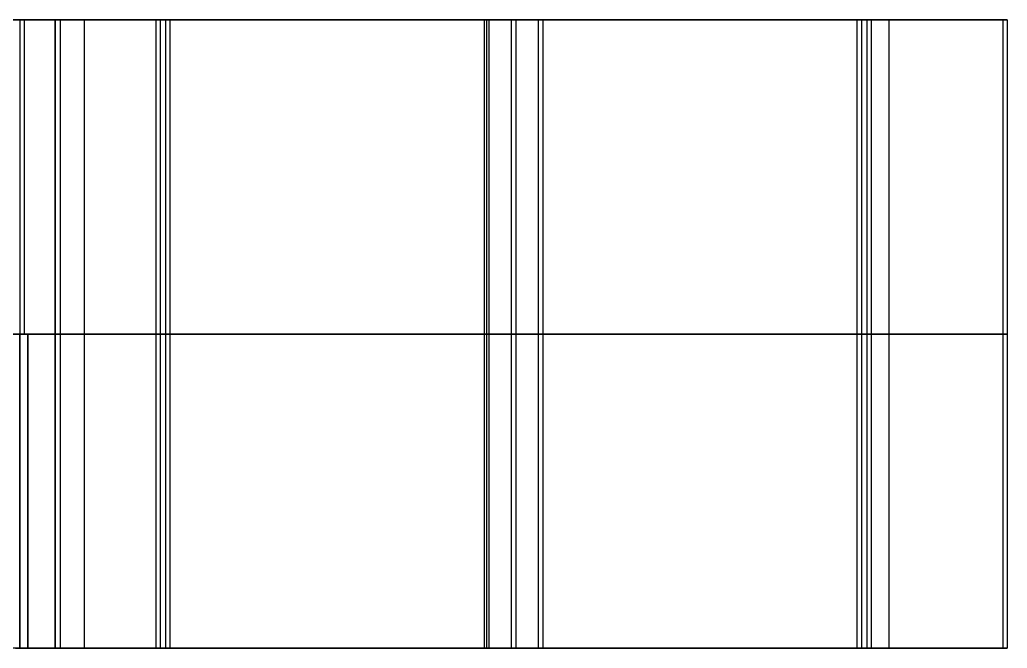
# Model space of a CAD drawing. Header units: millimetres. Extents: x -1736 to -633, y -290 to 351.
# Drawn here: x -661.62 to -633.34, y 282 to 300 of the extents above; entities that cross this region are included whole.
import ezdxf

# ---------------------------------------------------------------- set-up
doc = ezdxf.new("R2010")
doc.units = ezdxf.units.MM
doc.header["$MEASUREMENT"] = 0
doc.layers.add('The Wooden Frame', color=7, linetype='Continuous', true_color=0xd8b17e)

msp = doc.modelspace()

# ---------------------------------------------------------------- linework, layer by layer
at = {"layer": 'The Wooden Frame'}
for p, q in [((-1361.486, 300, 285.641), (-661.486, 300, 285.641)), ((-648.675, 300, -474.14), (-878.027, 300, -474.14)), ((-648.675, 300, -474.14), (-878.027, 300, -474.14)), ((-636.736, 300, -758.39), (-712.681, 300, -758.39)), ((-636.736, 300, -758.39), (-712.681, 300, -758.39)), ((-661.616, 300, 93.11), (-661.616, 291, 93.11)), ((-661.616, 300, 26.593), (-661.616, 291, 26.593)), ((-661.616, 300, 26.593), (-661.616, 300, 93.11)), ((-661.616, 300, -66.278), (-661.616, 291, -66.278)), ((-661.616, 300, -13.5), (-661.616, 291, -13.5)), ((-661.616, 300, -66.278), (-661.616, 300, -13.5)), ((-661.616, 300, -187.007), (-661.616, 290.994, -187.007)), ((-633.471, 300, -48.89), (-661.616, 300, -48.89)), ((-661.616, 300, 59.852), (-661.616, 291, 59.852)), ((-661.616, 300, -39.889), (-661.616, 291, -39.889)), ((-661.616, 300, -70.515), (-661.616, 282, -70.515)), ((-661.616, 300, -9.265), (-661.616, 282, -9.265)), ((-661.614, 300, -186.89), (-661.614, 290.994, -186.89)), ((-661.614, 300, -186.89), (-661.614, 300, -106.374)), ((-661.614, 300, -106.374), (-661.614, 290.994, -106.374)), ((-661.614, 300, -146.632), (-661.614, 290.994, -146.632)), ((-661.488, 300, 368.885), (-661.489, 300, 368.886)), ((-661.489, 300, 368.886), (-661.489, 291, 368.886)), ((-661.489, 300, 421.389), (-661.489, 291, 421.389)), ((-661.489, 300, 368.886), (-661.489, 300, 421.389)), ((-661.489, 300, 368.885), (-661.489, 291, 368.885)), ((-661.489, 300, 395.137), (-661.489, 291, 395.137)), ((-661.488, 300, 368.885), (-661.488, 291, 368.885)), ((-661.488, 300, 364.64), (-661.488, 291, 364.64)), ((-661.488, 300, 421.39), (-661.488, 291, 421.39)), ((-661.488, 300, 425.637), (-661.488, 291, 425.637)), ((-661.486, 300, 152.808), (-661.487, 300, 152.809)), ((-661.487, 300, 152.809), (-661.487, 291, 152.809)), ((-661.487, 300, 205.312), (-661.487, 291, 205.312)), ((-661.487, 300, 152.809), (-661.487, 300, 205.312)), ((-661.487, 300, 179.061), (-661.487, 291, 179.061)), ((-661.486, 300, 245.627), (-661.486, 291, 245.627)), ((-661.486, 300, 245.627), (-661.486, 300, 328.573)), ((-661.486, 300, 328.573), (-661.486, 291, 328.573)), ((-661.486, 300, 461.54), (-661.486, 291, 461.54)), ((-661.486, 300, 461.54), (-661.486, 300, 472.138)), ((-661.486, 300, 472.138), (-661.486, 291, 472.138)), ((-661.486, 300, 152.808), (-661.486, 291, 152.808)), ((-661.486, 300, 287.1), (-661.486, 291, 287.1)), ((-661.486, 300, 466.839), (-661.486, 291, 466.839)), ((-661.486, 300, 99.114), (-661.486, 291, 99.114)), ((-661.486, 300, 152.809), (-661.486, 291, 152.809)), ((-661.486, 300, 148.563), (-661.486, 291, 148.563)), ((-661.486, 300, 205.313), (-661.486, 291, 205.313)), ((-661.486, 300, 209.561), (-661.486, 291, 209.561)), ((-661.485, 300, 99.143), (-661.485, 291, 99.143)), ((-661.485, 300, 99.143), (-661.485, 300, 112.66)), ((-661.485, 300, 112.66), (-661.485, 291, 112.66)), ((-661.485, 300, 105.902), (-661.485, 291, 105.902)), ((-660.608, 300, 366.762), (-660.608, 282, 366.762)), ((-660.607, 300, 423.514), (-660.607, 282, 423.514)), ((-660.606, 300, 150.686), (-660.606, 282, 150.686)), ((-660.605, 300, 207.437), (-660.605, 282, 207.437)), ((-660.454, 300, -208.855), (-660.454, 282, -208.855)), ((-660.454, 300, -208.855), (-660.454, 282, -208.855)), ((-659.768, 300, -210.032), (-659.768, 282, -210.032)), ((-659.768, 300, -210.032), (-636.736, 300, -758.39)), ((-659.768, 300, -210.032), (-659.768, 282, -210.032)), ((-659.768, 300, -210.032), (-636.736, 300, -758.39)), ((-657.719, 300, -96.971), (-657.719, 282, -96.971)), ((-657.591, 300, 337.975), (-657.591, 282, 337.975)), ((-657.591, 300, 122.062), (-657.591, 282, 122.062)), ((-657.445, 300, 16.913), (-657.445, 282, 16.913)), ((-657.314, 300, 451.86), (-657.314, 282, 451.86)), ((-657.314, 300, 235.947), (-657.314, 282, 235.947)), ((-648.317, 300, -93.077), (-648.317, 282, -93.077)), ((-648.317, 300, -93.077), (-646.768, 300, -93.077)), ((-648.252, 300, -484.211), (-648.252, 282, -484.211)), ((-648.252, 300, -484.211), (-648.252, 282, -484.211)), ((-648.189, 300, 125.957), (-646.637, 300, 125.957)), ((-648.189, 300, 125.957), (-648.189, 282, 125.957)), ((-648.189, 300, 341.87), (-648.189, 282, 341.87)), ((-648.189, 300, 341.87), (-646.638, 300, 341.87)), ((-647.544, 300, 13.297), (-647.544, 282, 13.297)), ((-647.542, 300, -93.077), (-647.542, 282, -93.077)), ((-647.413, 300, 232.33), (-647.413, 282, 232.33)), ((-647.413, 300, 448.244), (-647.413, 282, 448.244)), ((-647.413, 300, 125.957), (-647.413, 282, 125.957)), ((-647.413, 300, 341.87), (-647.413, 282, 341.87)), ((-646.768, 300, -93.077), (-646.768, 282, -93.077)), ((-646.638, 300, 341.87), (-646.638, 282, 341.87)), ((-646.637, 300, 125.957), (-646.637, 282, 125.957)), ((-637.643, 300, 9.68), (-637.643, 282, 9.68)), ((-637.512, 300, 228.714), (-637.512, 282, 228.714)), ((-637.512, 300, 444.627), (-637.512, 282, 444.627)), ((-637.366, 300, -89.182), (-637.366, 282, -89.182)), ((-637.235, 300, 129.851), (-637.235, 282, 129.851)), ((-637.235, 300, 345.764), (-637.235, 282, 345.764)), ((-636.736, 300, -758.39), (-636.736, 282, -758.39)), ((-636.736, 300, -758.39), (-636.736, 282, -758.39)), ((-633.471, 300, -79.78), (-633.471, 282, -79.78)), ((-633.471, 300, -79.78), (-633.471, 300, 0)), ((-633.471, 300, 0), (-633.471, 282, 0)), ((-633.471, 300, -39.89), (-633.471, 282, -39.89)), ((-633.341, 300, 139.253), (-633.341, 282, 139.253)), ((-633.341, 300, 139.253), (-633.341, 300, 219.034)), ((-633.341, 300, 219.034), (-633.341, 282, 219.034)), ((-633.341, 300, 355.167), (-633.341, 282, 355.167)), ((-633.341, 300, 355.167), (-633.341, 300, 434.947)), ((-633.341, 300, 434.947), (-633.341, 282, 434.947)), ((-633.341, 300, 179.144), (-633.341, 282, 179.144)), ((-633.341, 300, 395.057), (-633.341, 282, 395.057)), ((-636.736, 291, -758.39), (-712.681, 291, -758.39)), ((-636.736, 291, -758.39), (-712.681, 291, -758.39)), ((-680.736, 291, 282.641), (-661.486, 291, 282.641)), ((-661.616, 282, 26.593), (-661.616, 291, 26.593)), ((-661.616, 291, 26.593), (-661.616, 291, 93.11)), ((-661.616, 291, -187.008), (-661.616, 291, -70.515)), ((-661.616, 291, -13.5), (-661.616, 291, -66.278)), ((-661.616, 291, -70.515), (-661.616, 282, -70.515)), ((-661.616, 282, -9.265), (-661.616, 291, -9.265)), ((-661.616, 291, -9.265), (-661.616, 291, 26.593)), ((-661.616, 291, -66.278), (-661.616, 282, -66.278)), ((-661.616, 291, -13.5), (-661.616, 282, -13.5)), ((-661.616, 290.994, -187.008), (-661.616, 291, -187.008)), ((-661.616, 291, -42.426), (-661.616, 282, -42.426)), ((-661.614, 290.994, -186.89), (-661.616, 290.994, -187.008)), ((-661.616, 282, -106.374), (-661.616, 290.994, -106.374)), ((-661.616, 290.994, -106.374), (-661.616, 290.994, -187.008)), ((-661.614, 290.994, -106.374), (-661.616, 290.994, -106.374)), ((-661.614, 290.994, -146.691), (-661.616, 290.994, -146.691)), ((-661.614, 291, -186.89), (-661.614, 291, -106.374)), ((-661.614, 290.994, -106.374), (-661.614, 290.994, -186.89)), ((-661.614, 282, -106.374), (-661.614, 290.994, -106.374)), ((-661.489, 291, 368.886), (-661.488, 291, 368.885)), ((-661.489, 291, 421.389), (-661.489, 291, 368.886)), ((-661.386, 291, 421.497), (-661.489, 291, 421.389)), ((-661.487, 291, 152.809), (-661.486, 291, 152.808)), ((-661.487, 291, 205.312), (-661.487, 291, 152.809)), ((-661.386, 291, 205.418), (-661.487, 291, 205.312)), ((-661.486, 291, 245.627), (-661.486, 291, 328.573)), ((-661.486, 291, 461.54), (-661.486, 291, 472.138)), ((-661.485, 291, 99.143), (-661.485, 291, 112.66)), ((-661.386, 291, 243.998), (-661.386, 282, 243.998)), ((-661.386, 282, 330.201), (-661.386, 291, 330.201)), ((-661.386, 291, 459.911), (-661.386, 282, 459.911)), ((-661.386, 282, 114.287), (-661.386, 291, 114.287)), ((-661.386, 291, 330.201), (-661.386, 291, 364.747)), ((-661.386, 291, 114.287), (-661.386, 291, 148.668)), ((-661.386, 291, 364.747), (-661.386, 282, 364.747)), ((-661.386, 282, 368.777), (-661.386, 291, 368.777)), ((-661.386, 291, 421.497), (-661.386, 282, 421.497)), ((-661.386, 282, 425.53), (-661.386, 291, 425.53)), ((-661.386, 291, 425.53), (-661.386, 291, 459.911)), ((-661.386, 291, 368.777), (-661.386, 291, 421.497)), ((-661.386, 291, 148.668), (-661.386, 282, 148.668)), ((-661.386, 282, 152.703), (-661.386, 291, 152.703)), ((-661.386, 291, 205.418), (-661.386, 282, 205.418)), ((-661.386, 282, 209.456), (-661.386, 291, 209.456)), ((-661.386, 291, 209.456), (-661.386, 291, 243.998)), ((-661.386, 291, 152.703), (-661.386, 291, 205.418)), ((-659.768, 291, -210.032), (-636.736, 291, -758.39)), ((-659.768, 291, -210.032), (-636.736, 291, -758.39)), ((-648.317, 291, -93.077), (-646.768, 291, -93.077)), ((-648.189, 291, 125.957), (-646.637, 291, 125.957)), ((-648.189, 291, 341.87), (-646.638, 291, 341.87)), ((-633.471, 291, -79.78), (-633.471, 291, 0)), ((-633.341, 291, 139.253), (-633.341, 291, 219.034)), ((-633.341, 291, 355.167), (-633.341, 291, 434.947)), ((-661.614, 286.497, -106.374), (-661.616, 286.497, -106.374)), ((-648.675, 282, -474.14), (-878.027, 282, -474.14)), ((-648.675, 282, -474.14), (-878.027, 282, -474.14)), ((-636.736, 282, -758.39), (-712.681, 282, -758.39)), ((-636.736, 282, -758.39), (-712.681, 282, -758.39)), ((-661.616, 282, 26.593), (-661.616, 282, -9.265)), ((-661.616, 282, -66.278), (-661.616, 282, -13.5)), ((-661.616, 282, -70.515), (-661.616, 282, -106.374)), ((-661.614, 282, -106.374), (-661.616, 282, -106.374)), ((-633.471, 282, -48.89), (-661.616, 282, -48.89)), ((-661.616, 282, -66.278), (-661.616, 282, -13.5)), ((-661.616, 282, -106.374), (-661.616, 282, -70.515)), ((-661.386, 282, 459.911), (-661.386, 282, 425.53)), ((-661.386, 282, 243.998), (-661.386, 282, 209.456)), ((-661.386, 282, 364.747), (-661.386, 282, 330.201)), ((-661.386, 282, 421.497), (-661.386, 282, 368.777)), ((-661.386, 282, 148.668), (-661.386, 282, 114.287)), ((-661.386, 282, 205.418), (-661.386, 282, 152.703)), ((-661.386, 282, 425.53), (-661.386, 282, 459.911)), ((-661.386, 282, 368.777), (-661.386, 282, 421.497)), ((-661.386, 282, 330.201), (-661.386, 282, 364.747)), ((-659.768, 282, -210.032), (-636.736, 282, -758.39)), ((-659.768, 282, -210.032), (-636.736, 282, -758.39)), ((-648.317, 282, -93.077), (-646.768, 282, -93.077)), ((-648.189, 282, 125.957), (-646.637, 282, 125.957)), ((-648.189, 282, 341.87), (-646.638, 282, 341.87)), ((-633.471, 282, -79.78), (-633.471, 282, 0)), ((-633.341, 282, 139.253), (-633.341, 282, 219.034)), ((-633.341, 282, 355.167), (-633.341, 282, 434.947))]:
    msp.add_line(p, q, dxfattribs=at)
at = {"layer": 'The Wooden Frame', "extrusion": (0, 1, 0)}
for centre, radius, start, end in [((663.741, -11.383, 300), 3, 44.9005, 224.9005), ((663.74, -68.396, 300), 3, 135.0676, 315.0676), ((663.608, 366.762, 300), 3, 134.9694, 314.9363), ((663.606, 150.686, 300), 3, 134.9694, 314.9363), ((664.616, 93.11, 300), 3, 90, 180), ((664.485, 99.143, 300), 3, 180, 270), ((648.298, 26.593, 300), 13.318, 266.7533, 0), ((648.317, -106.374, 300), 13.297, 360, 90), ((648.168, 245.627, 300), 13.318, 266.753, 360), ((648.189, 328.573, 300), 13.297, 0, 90), ((648.168, 461.54, 300), 13.318, 266.7533, 360), ((646.789, 0, 300), 13.318, 86.7533, 180), ((646.659, 219.034, 300), 13.318, 86.753, 180), ((646.659, 434.947, 300), 13.318, 86.7533, 180), ((664.614, -186.89, 291), 3, 180, 270), ((664.485, 99.143, 291), 3, 180, 270), ((648.298, 26.593, 291), 13.318, 266.7533, 0), ((648.168, 461.54, 291), 13.318, 266.7533, 352.9723), ((646.789, 0, 291), 13.318, 86.7533, 180), ((646.659, 219.034, 291), 13.318, 86.753, 180), ((646.659, 434.947, 291), 13.318, 86.7533, 180), ((646.638, 355.167, 291), 13.297, 180, 270), ((646.637, 139.253, 291), 13.297, 180, 270), ((661.736, -210.39, 282), 2, 90, 169.6952), ((661.736, -210.39, 282), 2, 90, 169.6952), ((648.298, 26.593, 282), 13.318, 266.7533, 0), ((646.789, 0, 282), 13.318, 86.7533, 180), ((646.659, 219.034, 282), 13.318, 86.753, 180), ((646.659, 434.947, 282), 13.318, 86.7533, 180), ((646.638, 355.167, 282), 13.297, 180, 270), ((646.637, 139.253, 282), 13.297, 180, 270)]:
    msp.add_arc(centre, radius, start, end, dxfattribs=at)
at = {"layer": 'The Wooden Frame', "extrusion": (-1.34204e-14, 1, -1.33757e-14)}
for centre in [(663.607, 423.514, 300), (663.605, 207.437, 300)]:
    msp.add_arc(centre, 3, 45.0954, 225.0957, dxfattribs=at)
at = {"layer": 'The Wooden Frame', "extrusion": (-1.37232e-13, 1, 1.37232e-13)}
msp.add_arc((664.614, -186.89, 300), 3, 180, 270, dxfattribs=at)
at = {"layer": 'The Wooden Frame', "extrusion": (-9.14881e-14, 1, -9.14881e-14)}
for centre in [(664.486, 472.138, 300), (664.486, 472.138, 291)]:
    msp.add_arc(centre, 3, 90, 180, dxfattribs=at)
at = {"layer": 'The Wooden Frame', "extrusion": (-1.56825e-13, 1, -1.87909e-13)}
msp.add_arc((661.736, -210.39, 300), 2, 90, 169.6952, dxfattribs=at)
msp.add_arc((661.736, -210.39, 300), 2, 90, 169.6952, dxfattribs=at)
at = {"layer": 'The Wooden Frame', "extrusion": (2.06415e-14, 1, -2.06415e-14)}
for centre in [(648.189, 112.66, 300), (648.189, 112.66, 291)]:
    msp.add_arc(centre, 13.297, 0, 90, dxfattribs=at)
at = {"layer": 'The Wooden Frame', "extrusion": (-5.16038e-14, 1, 5.16038e-14)}
for centre in [(646.768, -79.78, 300), (646.768, -79.78, 291), (646.768, -79.78, 282)]:
    msp.add_arc(centre, 13.297, 180, 270, dxfattribs=at)
at = {"layer": 'The Wooden Frame', "extrusion": (-1.03208e-14, 1, 1.03208e-14)}
for centre, start, end in [((646.638, 355.167, 300), 180, 270), ((646.637, 139.253, 300), 180, 270), ((648.317, -106.374, 291), 360, 90), ((648.317, -106.374, 282), 360, 90)]:
    msp.add_arc(centre, 13.297, start, end, dxfattribs=at)
at = {"layer": 'The Wooden Frame', "extrusion": (-1.33749e-14, 1, 3.22108e-14)}
msp.add_arc((663.741, -11.383, 291), 3, 44.9005, 135.0995, dxfattribs=at)
at = {"layer": 'The Wooden Frame', "extrusion": (9.36774e-14, 1, 6.77337e-13)}
msp.add_arc((663.74, -68.396, 291), 3, 224.9326, 315.0676, dxfattribs=at)
at = {"layer": 'The Wooden Frame', "extrusion": (8.77529e-14, 1, 1.5561e-13)}
msp.add_arc((663.608, 366.762, 291), 3, 222.1945, 314.9363, dxfattribs=at)
at = {"layer": 'The Wooden Frame', "extrusion": (1.09386e-13, 1, -3.40177e-13)}
msp.add_arc((663.607, 423.514, 291), 3, 45.0955, 137.7719, dxfattribs=at)
at = {"layer": 'The Wooden Frame', "extrusion": (-6.17098e-14, 1, -1.54959e-13)}
msp.add_arc((663.606, 150.686, 291), 3, 222.2616, 314.9363, dxfattribs=at)
at = {"layer": 'The Wooden Frame', "extrusion": (4.93942e-14, 1, -1.2413e-13)}
msp.add_arc((663.605, 207.437, 291), 3, 45.0955, 137.7049, dxfattribs=at)
at = {"layer": 'The Wooden Frame', "extrusion": (9.14881e-14, 1, 9.14881e-14)}
msp.add_arc((664.616, 93.11, 291), 3, 90, 180, dxfattribs=at)
at = {"layer": 'The Wooden Frame', "extrusion": (-7.84124e-14, 1, -9.39547e-14)}
msp.add_arc((661.736, -210.39, 291), 2, 90, 169.6952, dxfattribs=at)
msp.add_arc((661.736, -210.39, 291), 2, 90, 169.6952, dxfattribs=at)
at = {"layer": 'The Wooden Frame', "extrusion": (9.73144e-14, 1, -1.3414e-14)}
msp.add_arc((663.74, -68.396, 291), 3, 135.0676, 224.9326, dxfattribs=at)
at = {"layer": 'The Wooden Frame', "extrusion": (1.6241e-13, 1, 1.34214e-14)}
msp.add_arc((663.741, -11.383, 291), 3, 135.0995, 224.9005, dxfattribs=at)
at = {"layer": 'The Wooden Frame', "extrusion": (3.12316e-10, 1, 2.9966e-10)}
msp.add_arc((663.608, 366.762, 291), 3, 134.9694, 137.8055, dxfattribs=at)
at = {"layer": 'The Wooden Frame', "extrusion": (5.64547e-12, 1, 1.72241e-13)}
msp.add_arc((648.168, 245.627, 291), 13.318, 352.9722, 360, dxfattribs=at)
at = {"layer": 'The Wooden Frame', "extrusion": (-6.7989e-12, 1, 4.17828e-13)}
msp.add_arc((648.189, 328.573, 291), 13.297, 0, 7.0334, dxfattribs=at)
at = {"layer": 'The Wooden Frame', "extrusion": (7.91943e-12, 1, 3.81644e-13)}
msp.add_arc((648.168, 461.54, 291), 13.318, 352.9723, 360, dxfattribs=at)
at = {"layer": 'The Wooden Frame', "extrusion": (-1.88509e-10, 1, -1.7872e-10)}
msp.add_arc((663.606, 150.686, 291), 3, 134.9694, 137.7384, dxfattribs=at)
at = {"layer": 'The Wooden Frame', "extrusion": (-9.07827e-12, 1, 5.57505e-13)}
msp.add_arc((648.189, 112.66, 291), 13.297, 0, 7.0283, dxfattribs=at)
at = {"layer": 'The Wooden Frame', "extrusion": (4.98493e-15, 1, 4.10527e-15)}
msp.add_arc((648.189, 328.573, 291), 13.297, 7.0334, 90, dxfattribs=at)
at = {"layer": 'The Wooden Frame', "extrusion": (-1.54786e-14, 1, -2.82809e-14)}
msp.add_arc((648.168, 245.627, 291), 13.318, 266.753, 352.9722, dxfattribs=at)
at = {"layer": 'The Wooden Frame', "extrusion": (3.65602e-14, 1, 1.41054e-14)}
msp.add_arc((663.608, 366.762, 291), 3, 137.8055, 222.1945, dxfattribs=at)
at = {"layer": 'The Wooden Frame', "extrusion": (-1.46019e-13, 1, 2.81926e-14)}
msp.add_arc((663.607, 423.514, 291), 3, 137.7719, 222.2281, dxfattribs=at)
at = {"layer": 'The Wooden Frame', "extrusion": (-1.82248e-13, 1, 1.40872e-14)}
msp.add_arc((663.606, 150.686, 291), 3, 137.7384, 222.2616, dxfattribs=at)
at = {"layer": 'The Wooden Frame', "extrusion": (-7.27891e-14, 1, -1.57564e-22)}
msp.add_arc((663.605, 207.437, 291), 3, 137.7049, 222.2951, dxfattribs=at)
at = {"layer": 'The Wooden Frame', "extrusion": (2.59856e-13, 1, -1.91523e-19)}
msp.add_arc((663.741, -11.383, 282), 3, 135.0996, 224.9005, dxfattribs=at)
at = {"layer": 'The Wooden Frame', "extrusion": (1.29752e-13, 1, -8.04837e-14)}
msp.add_arc((663.74, -68.396, 282), 3, 135.0675, 224.9325, dxfattribs=at)
at = {"layer": 'The Wooden Frame', "extrusion": (-1.06896e-14, 1, -3.22898e-14)}
msp.add_arc((648.168, 245.627, 282), 13.318, 266.753, 352.9722, dxfattribs=at)
at = {"layer": 'The Wooden Frame', "extrusion": (3.8975e-14, 1, 8.07796e-14)}
msp.add_arc((648.168, 461.54, 282), 13.318, 266.7533, 352.9723, dxfattribs=at)
at = {"layer": 'The Wooden Frame', "extrusion": (-6.30546e-15, 1, 1.68742e-14)}
msp.add_arc((648.189, 328.573, 282), 13.297, 7.0334, 90, dxfattribs=at)
at = {"layer": 'The Wooden Frame', "extrusion": (6.30524e-15, 1, -1.68724e-14)}
msp.add_arc((648.189, 112.66, 282), 13.297, 7.0283, 90, dxfattribs=at)
at = {"layer": 'The Wooden Frame', "extrusion": (-4.38723e-13, 1, -1.41054e-13)}
msp.add_arc((663.608, 366.762, 282), 3, 137.8055, 222.1945, dxfattribs=at)
at = {"layer": 'The Wooden Frame', "extrusion": (3.65048e-14, 1, 7.04816e-14)}
msp.add_arc((663.607, 423.514, 282), 3, 137.7719, 222.2281, dxfattribs=at)
at = {"layer": 'The Wooden Frame', "extrusion": (-2.55147e-13, 1, -2.67658e-13)}
msp.add_arc((663.606, 150.686, 282), 3, 137.7384, 222.2616, dxfattribs=at)
at = {"layer": 'The Wooden Frame', "extrusion": (6.18708e-13, 1, -9.85474e-14)}
msp.add_arc((663.605, 207.437, 282), 3, 137.7049, 222.2951, dxfattribs=at)

doc.saveas('drawing.dxf')
